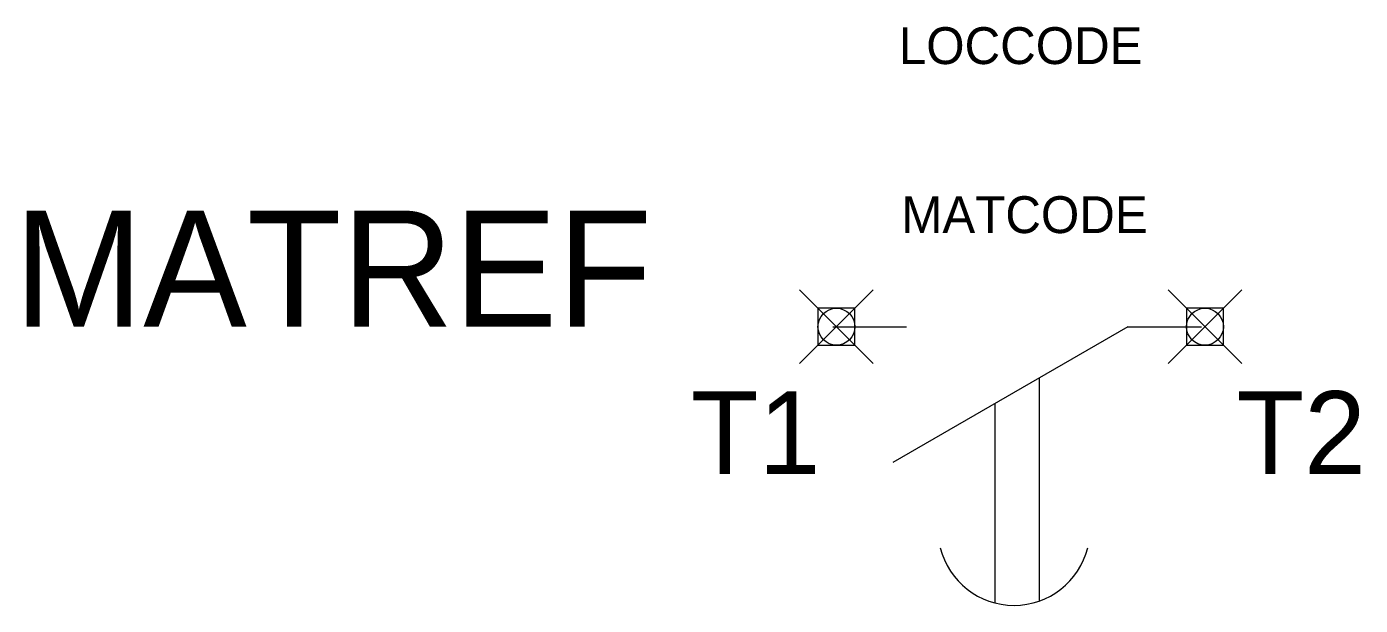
# Model space of a CAD drawing. Extents: x -27 to 9.2, y -7.6 to 8.1.
import ezdxf
from ezdxf.enums import TextEntityAlignment as Align

# ---------------------------------------------------------------- set-up
doc = ezdxf.new("R2010")
doc.units = 0
doc.header["$LTSCALE"] = 0.1
doc.header["$PDMODE"] = 99
doc.header["$PDSIZE"] = 1
doc.layers.get('0').update_dxf_attribs({"linetype": 'CONTINUOUS'})
doc.layers.add('C', color=6, linetype='CONTINUOUS')
doc.layers.add('T2', color=1, linetype='CONTINUOUS')

msp = doc.modelspace()

# ---------------------------------------------------------------- linework, layer by layer
at = {"color": 0}
for p, q in [((-5.094, 0), (-3.094, 0)), ((2.906, 0), (-3.472, -3.682)), ((2.906, 0), (4.906, 0)), ((0.506, -7.444), (0.506, -1.386)), ((-0.694, -7.497), (-0.694, -2.078))]:
    msp.add_line(p, q, dxfattribs=at)
at = {"color": 0, "linetype": 'CONTINUOUS'}
msp.add_arc((-0.181, -5.5), 2.062, 194.0362, 345.9638, dxfattribs=at)
at = {"layer": 'C', "color": 0, "linetype": 'CONTINUOUS'}
for p in [(-5, 0), (5, 0)]:
    msp.add_point(p, dxfattribs=at)

# ---------------------------------------------------------------- texts
at = {"color": 0, "linetype": 'CONTINUOUS', "flags": 1}
for tag, p in [('LOCCODE', (0, 7.127)), ('MATCODE', (0.104, 2.54))]:
    msp.add_attdef(tag, text='', height=1, dxfattribs=at).set_placement(p, align=Align.CENTER)
at = {"color": 0, "linetype": 'CONTINUOUS'}
msp.add_attdef('MATREF', text='', height=3.15, dxfattribs=at).set_placement((-10, 0), align=Align.RIGHT)
at = {"layer": 'T2', "color": 0, "linetype": 'CONTINUOUS'}
msp.add_attdef('T1', text='', height=2.25, dxfattribs=at).set_placement((-5.437, -4), align=Align.RIGHT)
msp.add_attdef('T2', (5.855, -4), '', height=2.25, dxfattribs=at)

doc.saveas('drawing.dxf')
